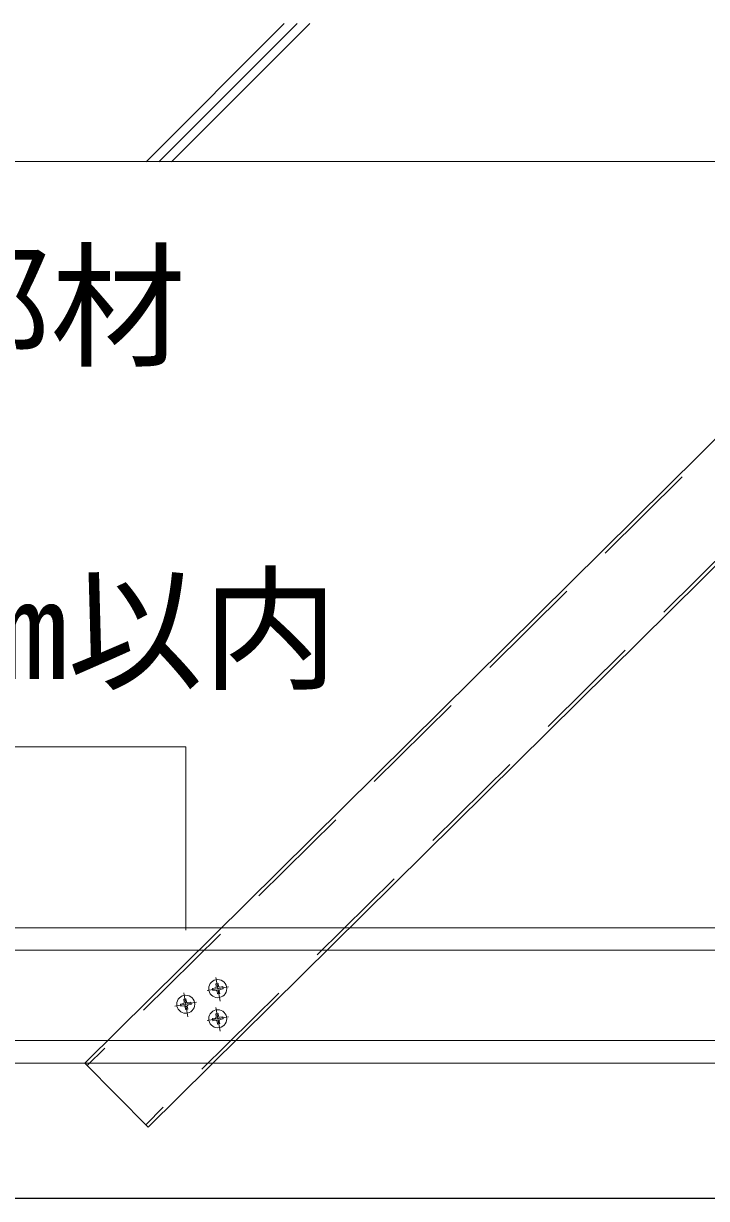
# Model space of a CAD drawing. Units: millimetres on the paper, enlarged 60 times, with parts at other scales. Extents: x -11700 to 11700, y -8403 to 7628.
# Drawn here: x -9800 to -9346, y 1291 to 2072 of the extents above; entities that cross this region are included whole.
import ezdxf
from ezdxf.enums import TextEntityAlignment as Align

# ---------------------------------------------------------------- set-up
doc = ezdxf.new("R2010")
doc.units = ezdxf.units.MM
doc.header["$LTSCALE"] = 60
doc.linetypes.add('CHAIN1', pattern=[8, 5, -1, 1, -1])
doc.linetypes.add('DASHED1', pattern=[1.8, 1.2, -0.6])
for name, color, linetype, lineweight in [('2-0_中心線', 4, 'CHAIN1', 9), ('2-2_野縁受け', 3, 'Continuous', 18), ('2-3_野縁', 2, 'Continuous', 25), ('2-4_ブレース・補強材', 4, 'DASHED1', 9), ('2-5_寸法', 3, 'Continuous', 18), ('2-6_文字', 3, 'Continuous', 18), ('2-9_躯体他', 4, 'DASHED1', 9), ('2-B_補強金具・金具・その他', 3, 'Continuous', 18)]:
    doc.layers.add(name, color=color, linetype=linetype, lineweight=lineweight)
doc.styles.add('ＭＳ ゴシック', font='')
doc.styles.get('ＭＳ ゴシック').set_extended_font_data('MS Gothic')

msp = doc.modelspace()

# ---------------------------------------------------------------- linework, layer by layer
at = {"layer": '2-0_中心線'}
for p, q in [((-9669.43, 1421.99), (-9672.23, 1437.86)), ((-9663.74, 1431.61), (-9678.06, 1429.08)), ((-9690.73, 1411.65), (-9693.53, 1427.52)), ((-9685.04, 1421.27), (-9699.36, 1418.74)), ((-9669.43, 1401.99), (-9672.23, 1417.86)), ((-9663.74, 1411.61), (-9678.06, 1409.08))]:
    msp.add_line(p, q, dxfattribs=at)
at = {"layer": '2-2_野縁受け'}
for p, q in [((-7618.58, 1455.87), (-10618.58, 1455.87)), ((-7618.58, 1395.87), (-10618.58, 1395.87)), ((-7618.58, 1380.87), (-10618.58, 1380.87))]:
    msp.add_line(p, q, dxfattribs=at)
msp.add_lwpolyline([(-7618.58, 1380.87), (-7618.58, 1470.87), (-10618.58, 1470.87)], dxfattribs=at)
at = {"layer": '2-3_野縁'}
msp.add_line((-7386.83, 1290.86), (-10850.33, 1290.86), dxfattribs=at)
at = {"layer": '2-4_ブレース・補強材', "color": 3, "lineweight": 18}
for p, q in [((-9208.61, 1922.46), (-9757.63, 1379.16)), ((-9169.79, 1883.23), (-9718.8, 1339.93))]:
    msp.add_line(p, q, dxfattribs=at)
at = {"layer": '2-5_寸法'}
for p, q in [((-9210.3, 1924.17), (-9759.32, 1380.87)), ((-9168.1, 1881.52), (-9717.12, 1338.22)), ((-9759.32, 1380.87), (-9717.12, 1338.22))]:
    msp.add_line(p, q, dxfattribs=at)
at = {"layer": '2-5_寸法', "color": 4, "lineweight": 9}
for p, q in [((-9787.69, 1591.12), (-9911.22, 1591.12)), ((-9787.69, 1591.12), (-9692.2, 1591.12)), ((-9692.2, 1469.12), (-9692.2, 1591.12))]:
    msp.add_line(p, q, dxfattribs=at)
at = {"layer": '2-9_躯体他', "linetype": 'Continuous'}
for p, q in [((-9626.75, 2071.77), (-9718.54, 1979.98)), ((-9618.16, 2071.87), (-9710.05, 1979.98)), ((-9609.68, 2071.87), (-9701.57, 1979.98)), ((-10850.33, 1980.13), (-7386.83, 1980.13))]:
    msp.add_line(p, q, dxfattribs=at)
at = {"layer": '2-B_補強金具・金具・その他', "color": 7}
for p, q in [((-9672.51, 1430.82), (-9674.43, 1430.49)), ((-9674.43, 1430.49), (-9674.17, 1429.01)), ((-9672.25, 1429.35), (-9674.17, 1429.01)), ((-9670.76, 1433.87), (-9672.24, 1433.61)), ((-9672.24, 1433.61), (-9671.9, 1431.69)), ((-9670.76, 1433.87), (-9670.42, 1431.95)), ((-9667.63, 1431.68), (-9669.55, 1431.35)), ((-9667.37, 1430.21), (-9669.29, 1429.87)), ((-9667.63, 1431.68), (-9667.37, 1430.21)), ((-9692.06, 1423.53), (-9693.54, 1423.27)), ((-9693.54, 1423.27), (-9693.2, 1421.35)), ((-9692.06, 1423.53), (-9691.72, 1421.61)), ((-9671.38, 1428.74), (-9671.04, 1426.82)), ((-9669.56, 1427.08), (-9671.04, 1426.82)), ((-9669.9, 1429), (-9669.56, 1427.08)), ((-9693.81, 1420.48), (-9695.73, 1420.14)), ((-9695.73, 1420.14), (-9695.47, 1418.67)), ((-9693.55, 1419.01), (-9695.47, 1418.67)), ((-9692.68, 1418.4), (-9692.34, 1416.48)), ((-9690.86, 1416.74), (-9692.34, 1416.48)), ((-9691.2, 1418.66), (-9690.86, 1416.74)), ((-9688.93, 1421.34), (-9690.85, 1421)), ((-9688.67, 1419.87), (-9690.59, 1419.53)), ((-9688.93, 1421.34), (-9688.67, 1419.87)), ((-9670.76, 1413.87), (-9672.24, 1413.61)), ((-9670.76, 1413.87), (-9670.42, 1411.95)), ((-9672.51, 1410.82), (-9674.43, 1410.49)), ((-9674.43, 1410.49), (-9674.17, 1409.01)), ((-9672.25, 1409.35), (-9674.17, 1409.01)), ((-9672.24, 1413.61), (-9671.9, 1411.69)), ((-9671.38, 1408.74), (-9671.04, 1406.82)), ((-9669.56, 1407.08), (-9671.04, 1406.82)), ((-9669.9, 1409), (-9669.56, 1407.08)), ((-9667.63, 1411.68), (-9669.55, 1411.35)), ((-9667.37, 1410.21), (-9669.29, 1409.87)), ((-9667.63, 1411.68), (-9667.37, 1410.21))]:
    msp.add_line(p, q, dxfattribs=at)
for centre in [(-9670.9, 1430.35), (-9692.2, 1420.01), (-9670.9, 1410.35)]:
    msp.add_circle(centre, 6, dxfattribs=at)
for centre, start, end in [((-9672.64, 1431.56), 280, 10), ((-9672.12, 1428.61), 10, 100), ((-9669.68, 1432.08), 190, 280.00002), ((-9669.16, 1429.13), 100.00002, 190), ((-9690.99, 1421.74), 190, 280.00002), ((-9693.94, 1421.22), 280, 10), ((-9693.42, 1418.27), 10, 100), ((-9690.46, 1418.79), 100.00002, 190), ((-9672.64, 1411.56), 280, 10), ((-9672.12, 1408.61), 10, 100), ((-9669.68, 1412.08), 190, 280.00002), ((-9669.16, 1409.13), 100.00002, 190)]:
    msp.add_arc(centre, 0.75, start, end, dxfattribs=at)

# ---------------------------------------------------------------- texts
at = {"layer": '2-5_寸法', "color": 7, "style": 'ＭＳ ゴシック'}
msp.add_text('200mm以内', height=65.98, dxfattribs=at).set_placement((-9995.36, 1616.42), align=Align.BOTTOM_LEFT)
at = {"layer": '2-6_文字', "color": 7, "style": 'ＭＳ ゴシック'}
msp.add_text('斜め部材', height=65.98, dxfattribs=at).set_placement((-10052.07, 1831.17), align=Align.BOTTOM_LEFT)

doc.saveas('drawing.dxf')
